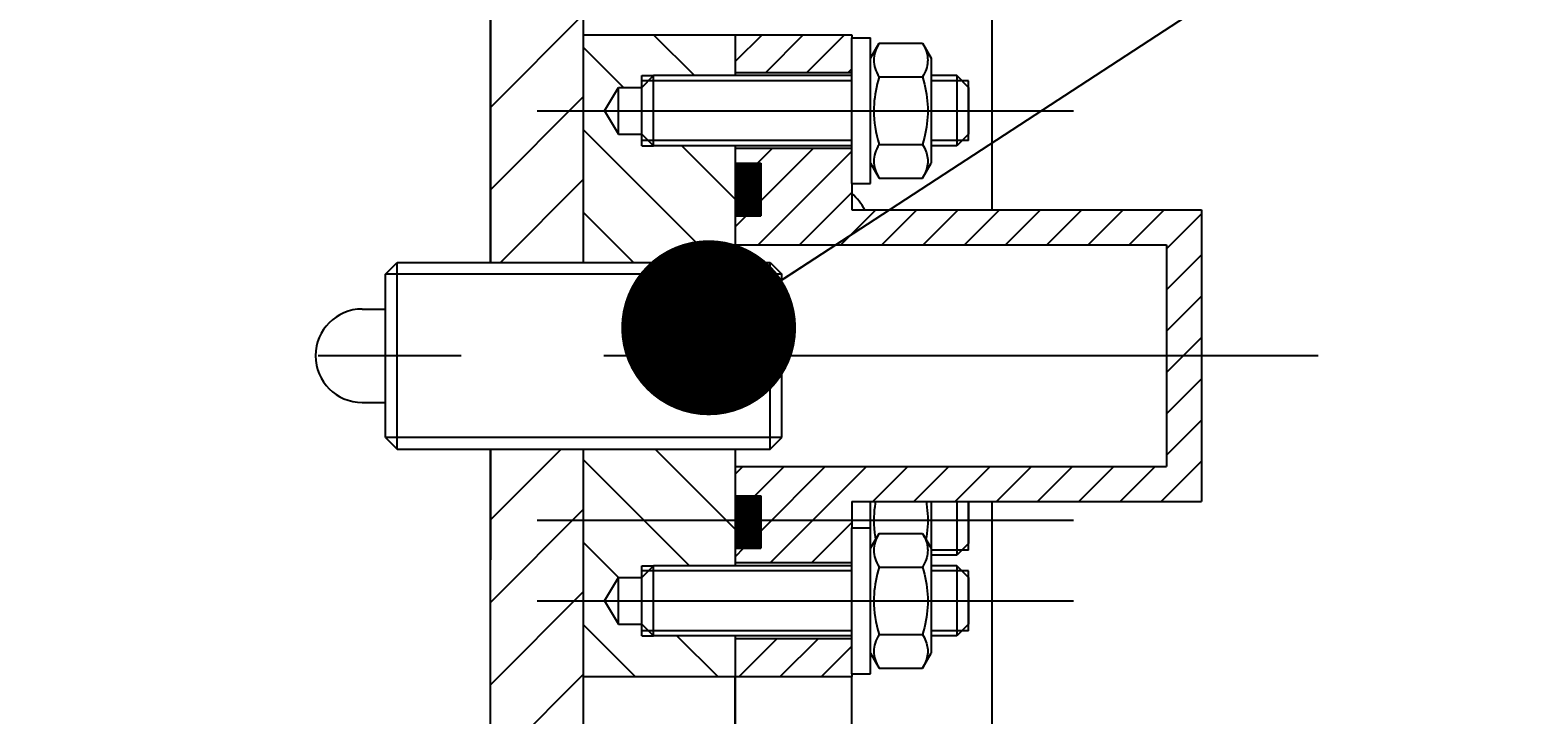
# Model space of a CAD drawing. Header units: millimetres. Extents: x 0 to 594, y 0 to 420.
# Drawn here: x 496.4 to 521.99, y 269.76 to 281.49 of the extents above; entities that cross this region are included whole.
import ezdxf

# ---------------------------------------------------------------- set-up
doc = ezdxf.new("R2010")
doc.units = ezdxf.units.MM
doc.header["$LTSCALE"] = 32.67
doc.linetypes.add('CENTER', pattern=[0.6, 0.375, -0.075, 0.075, -0.075])
doc.layers.get('0').update_dxf_attribs({"linetype": 'CONTINUOUS'})
for name, color, linetype in [('ALL_AXIS', 7, 'CONTINUOUS'), ('ALL_CHAMFER', 7, 'CONTINUOUS'), ('ALL_DIMENSIONS', 7, 'CONTINUOUS'), ('ALL_ROUND', 7, 'CONTINUOUS')]:
    doc.layers.add(name, color=color, linetype=linetype)
doc.styles.get("Standard").update_dxf_attribs({"font": 'txt', "width": 0.7})
doc.dimstyles.new('DIMSTYLE_3', dxfattribs={"dimtxt": 3.5, "dimasz": 3, "dimexe": 0.18, "dimexo": 0.0625, "dimgap": 0.09, "dimtad": 1, "dimdec": 5, "dimlfac": 5, "dimdsep": 46, "dimtxsty": 'STANDARD', "dimblk": '_FILLED', "dimblk1": '_FILLED', "dimblk2": '_FILLED', "dimcen": 0.09, "dimadec": 0, "dimazin": 0, "dimtp": 0.5, "dimtm": 0.5, "dimtfac": 1, "dimtdec": 5, "dimtofl": 0, "dimtmove": 0, "dimatfit": 3, "dimldrblk": '_FILLED', "dimfxl": 1, "dimtolj": 1, "dimarcsym": 0})
doc.dimstyles.get("Standard").update_dxf_attribs({"dimtxt": 3.5, "dimasz": 3, "dimexe": 0.18, "dimexo": 0.0625, "dimgap": 0.09, "dimtad": 1, "dimdec": 5, "dimdsep": 46, "dimtxsty": 'STANDARD', "dimblk": '_FILLED', "dimblk1": '_FILLED', "dimblk2": '_FILLED', "dimcen": 0.09, "dimadec": 0, "dimazin": 0, "dimtol": 1, "dimtp": 1e-05, "dimtm": 1e-05, "dimtfac": 1, "dimtdec": 5, "dimtofl": 0, "dimtmove": 0, "dimatfit": 3, "dimldrblk": '_FILLED', "dimfxl": 1, "dimtolj": 1, "dimarcsym": 0})

# ---------------------------------------------------------------- blocks, each defined once
blk = doc.blocks.new('_FILLED')
at = {"color": 0, "linetype": 'ByBlock'}
blk.add_solid([(0, 0), (-1, 0.1667), (-1, -0.1667)], dxfattribs=at)
blk = doc.blocks.new('*D4')
at = {"layer": 'ALL_DIMENSIONS', "color": 2, "linetype": 'Continuous'}
for p, q in [((512.903, 294.905), (543.503, 294.905)), ((541.503, 294.905), (541.503, 262.105)), ((541.503, 229.305), (541.503, 262.105)), ((496.403, 229.305), (543.503, 229.305))]:
    blk.add_line(p, q, dxfattribs=at)
at = {"layer": 'ALL_DIMENSIONS', "color": 2, "linetype": 'Continuous', "xscale": 3, "yscale": 3, "zscale": 3}
for p, rotation in [((541.503, 294.905), 90), ((541.503, 229.305), 270)]:
    blk.add_blockref('_FILLED', p, dxfattribs=dict(at, rotation=rotation))

msp = doc.modelspace()

# ---------------------------------------------------------------- linework, layer by layer
at = {"color": 7, "linetype": 'Continuous'}
for p, q in [((512.9034536, 294.9052632), (512.9034536, 278.4052632)), ((504.3034536, 277.5052632), (504.3034536, 283.9052632)), ((505.9034536, 277.5052632), (505.9034536, 283.9052632)), ((505.9034536, 281.4052632), (510.5034536, 281.4052632)), ((508.5034536, 281.4052632), (508.5034536, 280.7052632)), ((510.5034536, 281.4052632), (510.5034536, 281.3552613)), ((510.970505, 281.2599637), (511.7164021, 281.2599637)), ((511.7164021, 281.2599637), (511.8634536, 281.0052632)), ((511.8634536, 281.0052562), (511.8634536, 279.2052701)), ((506.9034536, 280.5052632), (507.1034536, 280.7052632)), ((506.9034536, 279.5052632), (506.9034536, 280.7052632)), ((508.5034536, 280.7052632), (507.1034536, 280.7052632)), ((510.5034536, 280.7552632), (508.5034536, 280.7552632)), ((510.9497083, 280.7205251), (510.970505, 280.6826134)), ((510.970505, 280.6826134), (511.7164021, 280.6826134)), ((511.7350262, 280.7163719), (511.7164021, 280.6826134)), ((506.2631093, 280.1052632), (506.5034536, 280.5052632)), ((506.5034536, 279.7052632), (506.5034536, 280.5052632)), ((506.5034536, 280.5052632), (506.9034536, 280.5052632)), ((512.5034536, 279.5918657), (512.5034536, 280.6186606)), ((506.2631093, 280.1052632), (506.5034536, 279.7052632)), ((506.5034536, 279.7052632), (506.9034536, 279.7052632)), ((506.9034536, 279.7052632), (507.1034536, 279.5052632)), ((508.5034536, 279.5052632), (507.1034536, 279.5052632)), ((508.5034536, 279.5052632), (508.5034536, 277.5052632)), ((510.5034536, 279.4552632), (508.5034536, 279.4552632)), ((510.970505, 279.5279129), (511.7164021, 279.5279129)), ((508.5034536, 279.2052632), (508.9434536, 279.2052632)), ((508.9434536, 279.2052632), (508.9434536, 278.3052632)), ((511.7164021, 278.9505626), (511.8634536, 279.2052632)), ((510.5034536, 278.8552651), (510.5034536, 278.4052632)), ((510.970505, 278.9505626), (511.7164021, 278.9505626)), ((510.5034536, 278.4052632), (516.5034536, 278.4052632)), ((516.5034536, 278.4052632), (516.5034536, 273.4052632)), ((508.5034536, 278.3052632), (508.9434536, 278.3052632)), ((508.5034536, 277.8052632), (515.9034536, 277.8052632)), ((515.9034536, 277.8052632), (515.9034536, 274.0052632)), ((504.3034536, 277.5052632), (508.5034536, 277.5052632)), ((502.5034536, 274.5052632), (502.5034536, 277.3052632)), ((509.3034536, 274.5052632), (509.3034536, 277.3052632)), ((504.3034536, 253.5052632), (504.3034536, 274.3052632)), ((504.3034536, 274.3052632), (508.5034536, 274.3052632)), ((505.9034536, 253.5052632), (505.9034536, 274.3052632)), ((508.5034536, 274.3052632), (508.5034536, 272.3052632)), ((508.5034536, 274.0052632), (515.9034536, 274.0052632)), ((508.5034536, 273.5052632), (508.9434536, 273.5052632)), ((508.9434536, 273.5052632), (508.9434536, 272.6052632)), ((510.5034536, 273.4052632), (516.5034536, 273.4052632)), ((510.5034536, 273.4052632), (510.5034536, 272.9552613)), ((511.8634536, 273.4052632), (511.8634536, 270.8052701)), ((512.5034536, 272.571735), (512.5034536, 273.4052858)), ((512.9034536, 273.4052632), (512.9034536, 254.4052632)), ((510.970505, 272.8599637), (511.7164021, 272.8599637)), ((511.7164021, 272.8599637), (511.8634536, 272.6052632)), ((508.5034536, 272.6052632), (508.9434536, 272.6052632)), ((506.9034536, 272.1052632), (507.1034536, 272.3052632)), ((506.9034536, 271.1052632), (506.9034536, 272.3052632)), ((508.5034536, 272.3052632), (507.1034536, 272.3052632)), ((510.5034536, 272.3552632), (508.5034536, 272.3552632)), ((510.9497083, 272.3205251), (510.970505, 272.2826134)), ((510.970505, 272.2826134), (511.7164021, 272.2826134)), ((511.7350262, 272.3163719), (511.7164021, 272.2826134)), ((512.5034536, 271.1918657), (512.5034536, 272.2186606)), ((506.2631093, 271.7052632), (506.5034536, 272.1052632)), ((506.5034536, 272.1052632), (506.9034536, 272.1052632)), ((506.5034536, 271.3052632), (506.5034536, 272.1052632)), ((506.2631093, 271.7052632), (506.5034536, 271.3052632)), ((506.5034536, 271.3052632), (506.9034536, 271.3052632)), ((506.9034536, 271.3052632), (507.1034536, 271.1052632)), ((508.5034536, 271.1052632), (507.1034536, 271.1052632)), ((508.5034536, 271.1052632), (508.5034536, 256.7052632)), ((510.5034536, 271.0552632), (508.5034536, 271.0552632)), ((510.970505, 271.1279129), (511.7164021, 271.1279129)), ((511.7164021, 270.5505626), (511.8634536, 270.8052632)), ((505.9034536, 270.4052632), (510.5034536, 270.4052632)), ((510.5034536, 270.4552651), (510.5034536, 270.4052632)), ((510.970505, 270.5505626), (511.7164021, 270.5505626))]:
    msp.add_line(p, q, dxfattribs=at)
at = {"color": 2, "linetype": 'Continuous'}
for p, q in [((505.9034536, 281.7614842), (504.3034536, 280.1614842)), ((507.10284, 281.4052632), (507.80284, 280.7052632)), ((508.9631044, 281.4052632), (508.5034536, 280.9456123)), ((509.6702112, 281.4052632), (509.0202112, 280.7552632)), ((510.3773179, 281.4052632), (509.7273179, 280.7552632)), ((505.9034536, 281.190436), (506.5886264, 280.5052632)), ((506.9034536, 280.7052632), (507.1034536, 280.7052632)), ((510.5034536, 280.824292), (510.4344247, 280.7552632)), ((510.5034536, 280.6186606), (506.9034536, 280.6186606)), ((512.5034536, 280.6186606), (511.8634536, 280.6186606)), ((505.9034536, 280.3472706), (504.3034536, 278.7472706)), ((505.9034536, 279.7762225), (508.1744129, 277.5052632)), ((510.5034536, 279.5918657), (506.9034536, 279.5918657)), ((506.9034536, 279.5052632), (507.1034536, 279.5052632)), ((507.5886264, 279.5052632), (508.5034536, 278.590436)), ((509.1344247, 279.4552632), (508.8844247, 279.2052632)), ((510.5034536, 279.4100784), (508.8986383, 277.8052632)), ((509.8415315, 279.4552632), (508.9434536, 278.5571852)), ((512.5034536, 279.5918657), (511.8634536, 279.5918657)), ((508.50771, 279.2052632), (508.5034536, 279.2010067)), ((508.5218522, 279.2052632), (508.5034536, 279.1868646)), ((508.5359943, 279.2052632), (508.5034536, 279.1727224)), ((508.5501364, 279.2052632), (508.5034536, 279.1585803)), ((508.5642786, 279.2052632), (508.5034536, 279.1444382)), ((508.5784207, 279.2052632), (508.5034536, 279.130296)), ((508.5925628, 279.2052632), (508.5034536, 279.1161539)), ((508.606705, 279.2052632), (508.5034536, 279.1020117)), ((508.6208471, 279.2052632), (508.5034536, 279.0878696)), ((508.6349892, 279.2052632), (508.5034536, 279.0737275)), ((508.6491314, 279.2052632), (508.5034536, 279.0595853)), ((508.6632735, 279.2052632), (508.5034536, 279.0454432)), ((508.6774156, 279.2052632), (508.5034536, 279.0313011)), ((508.6915578, 279.2052632), (508.5034536, 279.0171589)), ((508.7056999, 279.2052632), (508.5034536, 279.0030168)), ((508.7198421, 279.2052632), (508.5034536, 278.9888747)), ((508.7339842, 279.2052632), (508.5034536, 278.9747325)), ((508.7481263, 279.2052632), (508.5034536, 278.9605904)), ((508.7622685, 279.2052632), (508.5034536, 278.9464483)), ((508.7764106, 279.2052632), (508.5034536, 278.9323061)), ((508.7905527, 279.2052632), (508.5034536, 278.918164)), ((508.8046949, 279.2052632), (508.5034536, 278.9040219)), ((508.818837, 279.2052632), (508.5034536, 278.8898797)), ((508.8329791, 279.2052632), (508.5034536, 278.8757376)), ((508.8471213, 279.2052632), (508.5034536, 278.8615954)), ((508.8612634, 279.2052632), (508.5034536, 278.8474533)), ((508.8754055, 279.2052632), (508.5034536, 278.8333112)), ((508.8895477, 279.2052632), (508.5034536, 278.819169)), ((508.9036898, 279.2052632), (508.5034536, 278.8050269)), ((508.917832, 279.2052632), (508.5034536, 278.7908848)), ((508.9319741, 279.2052632), (508.5034536, 278.7767426)), ((508.9434536, 279.2026005), (508.5034536, 278.7626005)), ((508.5034536, 279.1997548), (508.9434536, 278.7597548)), ((508.9434536, 279.1884584), (508.5034536, 278.7484584)), ((508.5034536, 279.1856127), (508.9434536, 278.7456127)), ((508.9434536, 279.1743162), (508.5034536, 278.7343162)), ((508.5034536, 279.1714705), (508.9434536, 278.7314705)), ((508.9434536, 279.1601741), (508.5034536, 278.7201741)), ((508.5034536, 279.1573284), (508.9434536, 278.7173284)), ((508.9434536, 279.146032), (508.5034536, 278.706032)), ((508.5034536, 279.1431863), (508.9434536, 278.7031863)), ((508.9434536, 279.1318898), (508.5034536, 278.6918898)), ((508.5034536, 279.1290441), (508.9434536, 278.6890441)), ((508.9434536, 279.1177477), (508.5034536, 278.6777477)), ((508.5034536, 279.114902), (508.9434536, 278.674902)), ((508.9434536, 279.1036055), (508.5034536, 278.6636055)), ((508.5034536, 279.1007599), (508.9434536, 278.6607599)), ((508.5120874, 279.2052632), (508.9434536, 278.773897)), ((508.5262295, 279.2052632), (508.9434536, 278.7880391)), ((508.5403716, 279.2052632), (508.9434536, 278.8021812)), ((508.5545138, 279.2052632), (508.9434536, 278.8163234)), ((508.5686559, 279.2052632), (508.9434536, 278.8304655)), ((508.582798, 279.2052632), (508.9434536, 278.8446076)), ((508.5969402, 279.2052632), (508.9434536, 278.8587498)), ((508.6110823, 279.2052632), (508.9434536, 278.8728919)), ((508.6252244, 279.2052632), (508.9434536, 278.887034)), ((508.6393666, 279.2052632), (508.9434536, 278.9011762)), ((508.6535087, 279.2052632), (508.9434536, 278.9153183)), ((508.6676509, 279.2052632), (508.9434536, 278.9294604)), ((508.681793, 279.2052632), (508.9434536, 278.9436026)), ((508.6959351, 279.2052632), (508.9434536, 278.9577447)), ((508.7100773, 279.2052632), (508.9434536, 278.9718869)), ((508.7242194, 279.2052632), (508.9434536, 278.986029)), ((508.7383615, 279.2052632), (508.9434536, 279.0001711)), ((508.7525037, 279.2052632), (508.9434536, 279.0143133)), ((508.7666458, 279.2052632), (508.9434536, 279.0284554)), ((508.7807879, 279.2052632), (508.9434536, 279.0425975)), ((508.7949301, 279.2052632), (508.9434536, 279.0567397)), ((508.8090722, 279.2052632), (508.9434536, 279.0708818)), ((508.8232143, 279.2052632), (508.9434536, 279.0850239)), ((508.8373565, 279.2052632), (508.9434536, 279.0991661)), ((508.8514986, 279.2052632), (508.9434536, 279.1133082)), ((508.8656407, 279.2052632), (508.9434536, 279.1274503)), ((508.8797829, 279.2052632), (508.9434536, 279.1415925)), ((508.893925, 279.2052632), (508.9434536, 279.1557346)), ((508.9080672, 279.2052632), (508.9434536, 279.1698768)), ((508.9222093, 279.2052632), (508.9434536, 279.1840189)), ((508.9363514, 279.2052632), (508.9434536, 279.198161)), ((505.9034536, 278.933057), (504.4756597, 277.5052632)), ((508.9434536, 279.0894634), (508.5034536, 278.6494634)), ((508.5034536, 279.0866177), (508.9434536, 278.6466177)), ((508.9434536, 279.0753213), (508.5034536, 278.6353213)), ((508.5034536, 279.0724756), (508.9434536, 278.6324756)), ((508.9434536, 279.0611791), (508.5034536, 278.6211791)), ((508.5034536, 279.0583335), (508.9434536, 278.6183335)), ((508.9434536, 279.047037), (508.5034536, 278.607037)), ((508.5034536, 279.0441913), (508.9434536, 278.6041913)), ((508.9434536, 279.0328949), (508.5034536, 278.5928949)), ((508.5034536, 279.0300492), (508.9434536, 278.5900492)), ((508.9434536, 279.0187527), (508.5034536, 278.5787527)), ((508.5034536, 279.0159071), (508.9434536, 278.5759071)), ((508.9434536, 279.0046106), (508.5034536, 278.5646106)), ((508.5034536, 279.0017649), (508.9434536, 278.5617649)), ((508.9434536, 278.9904685), (508.5034536, 278.5504685)), ((508.5034536, 278.9876228), (508.9434536, 278.5476228)), ((508.9434536, 278.9763263), (508.5034536, 278.5363263)), ((508.5034536, 278.9734806), (508.9434536, 278.5334806)), ((508.9434536, 278.9621842), (508.5034536, 278.5221842)), ((508.5034536, 278.9593385), (508.9434536, 278.5193385)), ((508.9434536, 278.9480421), (508.5034536, 278.5080421)), ((508.5034536, 278.9451964), (508.9434536, 278.5051964)), ((508.9434536, 278.9338999), (508.5034536, 278.4938999)), ((508.5034536, 278.9310542), (508.9434536, 278.4910542)), ((508.9434536, 278.9197578), (508.5034536, 278.4797578)), ((508.5034536, 278.9169121), (508.9434536, 278.4769121)), ((508.9434536, 278.9056156), (508.5034536, 278.4656156)), ((508.5034536, 278.90277), (508.9434536, 278.46277)), ((508.9434536, 278.8914735), (508.5034536, 278.4514735)), ((508.5034536, 278.8886278), (508.9434536, 278.4486278)), ((508.9434536, 278.8773314), (508.5034536, 278.4373314)), ((508.5034536, 278.8744857), (508.9434536, 278.4344857)), ((508.9434536, 278.8631892), (508.5034536, 278.4231892)), ((508.5034536, 278.8603436), (508.9434536, 278.4203436)), ((508.9434536, 278.8490471), (508.5034536, 278.4090471)), ((508.5034536, 278.8462014), (508.9434536, 278.4062014)), ((508.9434536, 278.834905), (508.5034536, 278.394905)), ((508.5034536, 278.8320593), (508.9434536, 278.3920593)), ((508.9434536, 278.8207628), (508.5034536, 278.3807628)), ((508.5034536, 278.8179172), (508.9434536, 278.3779172)), ((508.9434536, 278.8066207), (508.5034536, 278.3666207)), ((508.5034536, 278.803775), (508.9434536, 278.363775)), ((508.9434536, 278.7924786), (508.5034536, 278.3524786)), ((508.5034536, 278.7896329), (508.9434536, 278.3496329)), ((508.9434536, 278.7783364), (508.5034536, 278.3383364)), ((508.5034536, 278.7754907), (508.9434536, 278.3354907)), ((508.9434536, 278.7641943), (508.5034536, 278.3241943)), ((508.5034536, 278.7613486), (508.9434536, 278.3213486)), ((508.9434536, 278.7500522), (508.5034536, 278.3100522)), ((508.5034536, 278.7472065), (508.9434536, 278.3072065)), ((508.5034536, 278.7330643), (508.9312547, 278.3052632)), ((508.5034536, 278.7189222), (508.9171126, 278.3052632)), ((508.5034536, 278.7047801), (508.9029705, 278.3052632)), ((508.5034536, 278.6906379), (508.8888283, 278.3052632)), ((508.5034536, 278.6764958), (508.8746862, 278.3052632)), ((508.5034536, 278.6623537), (508.8605441, 278.3052632)), ((508.5034536, 278.6482115), (508.8464019, 278.3052632)), ((508.5034536, 278.6340694), (508.8322598, 278.3052632)), ((508.5034536, 278.6199273), (508.8181177, 278.3052632)), ((508.5034536, 278.6057851), (508.8039755, 278.3052632)), ((508.5034536, 278.591643), (508.7898334, 278.3052632)), ((508.9434536, 278.73591), (508.5128067, 278.3052632)), ((508.9434536, 278.7217679), (508.5269488, 278.3052632)), ((508.9434536, 278.7076257), (508.541091, 278.3052632)), ((508.9434536, 278.6934836), (508.5552331, 278.3052632)), ((508.9434536, 278.6793415), (508.5693752, 278.3052632)), ((508.9434536, 278.6651993), (508.5835174, 278.3052632)), ((508.9434536, 278.6510572), (508.5976595, 278.3052632)), ((508.9434536, 278.6369151), (508.6118017, 278.3052632)), ((508.9434536, 278.6227729), (508.6259438, 278.3052632)), ((508.9434536, 278.6086308), (508.6400859, 278.3052632)), ((508.9434536, 278.5944887), (508.6542281, 278.3052632)), ((510.5034536, 278.7029717), (509.6057451, 277.8052632)), ((505.9034536, 278.3620089), (506.7601993, 277.5052632)), ((508.5034536, 278.5775009), (508.7756913, 278.3052632)), ((508.5034536, 278.5633587), (508.7615491, 278.3052632)), ((508.5034536, 278.5492166), (508.747407, 278.3052632)), ((508.5034536, 278.5350744), (508.7332648, 278.3052632)), ((508.5034536, 278.5209323), (508.7191227, 278.3052632)), ((508.5034536, 278.5067902), (508.7049806, 278.3052632)), ((508.5034536, 278.492648), (508.6908384, 278.3052632)), ((508.5034536, 278.4785059), (508.6766963, 278.3052632)), ((508.5034536, 278.4643638), (508.6625542, 278.3052632)), ((508.5034536, 278.4502216), (508.648412, 278.3052632)), ((508.5034536, 278.4360795), (508.6342699, 278.3052632)), ((508.5034536, 278.4219374), (508.6201278, 278.3052632)), ((508.5034536, 278.4077952), (508.6059856, 278.3052632)), ((508.5034536, 278.3936531), (508.5918435, 278.3052632)), ((508.5034536, 278.379511), (508.5777014, 278.3052632)), ((508.5034536, 278.3653688), (508.5635592, 278.3052632)), ((508.5034536, 278.3512267), (508.5494171, 278.3052632)), ((508.5034536, 278.3370845), (508.535275, 278.3052632)), ((508.9434536, 278.5803465), (508.6683702, 278.3052632)), ((508.9434536, 278.5662044), (508.6825123, 278.3052632)), ((508.9434536, 278.5520623), (508.6966545, 278.3052632)), ((508.9434536, 278.5379201), (508.7107966, 278.3052632)), ((508.9434536, 278.523778), (508.7249387, 278.3052632)), ((508.9434536, 278.5096358), (508.7390809, 278.3052632)), ((508.9434536, 278.4954937), (508.753223, 278.3052632)), ((508.9434536, 278.4813516), (508.7673651, 278.3052632)), ((508.9434536, 278.4672094), (508.7815073, 278.3052632)), ((508.9434536, 278.4530673), (508.7956494, 278.3052632)), ((508.9434536, 278.4389252), (508.8097916, 278.3052632)), ((508.9434536, 278.424783), (508.8239337, 278.3052632)), ((508.9434536, 278.4106409), (508.8380758, 278.3052632)), ((508.9434536, 278.3964988), (508.852218, 278.3052632)), ((508.9434536, 278.3823566), (508.8663601, 278.3052632)), ((508.9434536, 278.3682145), (508.8805022, 278.3052632)), ((508.9434536, 278.3540724), (508.8946444, 278.3052632)), ((508.9434536, 278.3399302), (508.9087865, 278.3052632)), ((510.9128518, 278.4052632), (510.3128518, 277.8052632)), ((511.6199586, 278.4052632), (511.0199586, 277.8052632)), ((512.3270654, 278.4052632), (511.7270654, 277.8052632)), ((513.0341722, 278.4052632), (512.4341722, 277.8052632)), ((513.741279, 278.4052632), (513.141279, 277.8052632)), ((514.4483858, 278.4052632), (513.8483858, 277.8052632)), ((515.1554925, 278.4052632), (514.5554925, 277.8052632)), ((515.8625993, 278.4052632), (515.2625993, 277.8052632)), ((516.5034536, 278.3390106), (515.9034536, 277.7390106)), ((508.5034536, 278.3229424), (508.5211328, 278.3052632)), ((508.5034536, 278.3088003), (508.5069907, 278.3052632)), ((508.6915315, 278.3052632), (508.5034536, 278.1171852)), ((508.9434536, 278.3257881), (508.9229286, 278.3052632)), ((508.9434536, 278.3116459), (508.9370708, 278.3052632)), ((516.5034536, 277.6319038), (515.9034536, 277.0319038)), ((505.9034536, 277.5188435), (505.8898733, 277.5052632)), ((509.3034536, 277.3052632), (502.5034536, 277.3052632)), ((516.5034536, 276.9247971), (515.9034536, 276.3247971)), ((516.5034536, 276.2176903), (515.9034536, 275.6176903)), ((516.5034536, 275.5105835), (515.9034536, 274.9105835)), ((516.5034536, 274.8034767), (515.9034536, 274.2034767)), ((509.3034536, 274.5052632), (502.5034536, 274.5052632)), ((505.5183004, 274.3052632), (504.3034536, 273.0904163)), ((507.1317722, 274.3052632), (508.5034536, 272.9335818)), ((505.9034536, 274.1193682), (507.7175586, 272.3052632)), ((508.6341722, 274.0052632), (508.5034536, 273.8745445)), ((509.341279, 274.0052632), (508.841279, 273.5052632)), ((510.0483858, 274.0052632), (508.9434536, 272.900331)), ((510.7554925, 274.0052632), (509.1054925, 272.3552632)), ((511.4625993, 274.0052632), (510.8625993, 273.4052632)), ((512.1697061, 274.0052632), (511.5697061, 273.4052632)), ((512.8768129, 274.0052632), (512.2768129, 273.4052632)), ((513.5839197, 274.0052632), (512.9839197, 273.4052632)), ((514.2910264, 274.0052632), (513.6910264, 273.4052632)), ((514.9981332, 274.0052632), (514.3981332, 273.4052632)), ((515.70524, 274.0052632), (515.10524, 273.4052632)), ((516.5034536, 274.0963699), (515.8123468, 273.4052632)), ((508.5069907, 273.5052632), (508.5034536, 273.501726)), ((508.5211328, 273.5052632), (508.5034536, 273.4875839)), ((508.535275, 273.5052632), (508.5034536, 273.4734418)), ((508.5494171, 273.5052632), (508.5034536, 273.4592996)), ((508.5635592, 273.5052632), (508.5034536, 273.4451575)), ((508.5777014, 273.5052632), (508.5034536, 273.4310154)), ((508.5918435, 273.5052632), (508.5034536, 273.4168732)), ((508.6059856, 273.5052632), (508.5034536, 273.4027311)), ((508.6201278, 273.5052632), (508.5034536, 273.388589)), ((508.6342699, 273.5052632), (508.5034536, 273.3744468)), ((508.648412, 273.5052632), (508.5034536, 273.3603047)), ((508.6625542, 273.5052632), (508.5034536, 273.3461626)), ((508.6766963, 273.5052632), (508.5034536, 273.3320204)), ((508.6908384, 273.5052632), (508.5034536, 273.3178783)), ((508.7049806, 273.5052632), (508.5034536, 273.3037361)), ((508.7191227, 273.5052632), (508.5034536, 273.289594)), ((508.7332648, 273.5052632), (508.5034536, 273.2754519)), ((508.747407, 273.5052632), (508.5034536, 273.2613097)), ((508.7615491, 273.5052632), (508.5034536, 273.2471676)), ((508.7756913, 273.5052632), (508.5034536, 273.2330255)), ((508.7898334, 273.5052632), (508.5034536, 273.2188833)), ((508.8039755, 273.5052632), (508.5034536, 273.2047412)), ((508.8181177, 273.5052632), (508.5034536, 273.1905991)), ((508.8322598, 273.5052632), (508.5034536, 273.1764569)), ((508.8464019, 273.5052632), (508.5034536, 273.1623148)), ((508.8605441, 273.5052632), (508.5034536, 273.1481727)), ((508.8746862, 273.5052632), (508.5034536, 273.1340305)), ((508.8888283, 273.5052632), (508.5034536, 273.1198884)), ((508.9029705, 273.5052632), (508.5034536, 273.1057462)), ((508.9171126, 273.5052632), (508.5034536, 273.0916041)), ((508.9312547, 273.5052632), (508.5034536, 273.077462)), ((508.9434536, 273.5033198), (508.5034536, 273.0633198)), ((508.5034536, 273.5004742), (508.9434536, 273.0604742)), ((508.9434536, 273.4891777), (508.5034536, 273.0491777)), ((508.5034536, 273.486332), (508.9434536, 273.046332)), ((508.9434536, 273.4750356), (508.5034536, 273.0350356)), ((508.5034536, 273.4721899), (508.9434536, 273.0321899)), ((508.5128067, 273.5052632), (508.9434536, 273.0746163)), ((508.5269488, 273.5052632), (508.9434536, 273.0887584)), ((508.541091, 273.5052632), (508.9434536, 273.1029006)), ((508.5552331, 273.5052632), (508.9434536, 273.1170427)), ((508.5693752, 273.5052632), (508.9434536, 273.1311848)), ((508.5835174, 273.5052632), (508.9434536, 273.145327)), ((508.5976595, 273.5052632), (508.9434536, 273.1594691)), ((508.6118017, 273.5052632), (508.9434536, 273.1736112)), ((508.6259438, 273.5052632), (508.9434536, 273.1877534)), ((508.6400859, 273.5052632), (508.9434536, 273.2018955)), ((508.6542281, 273.5052632), (508.9434536, 273.2160377)), ((508.6683702, 273.5052632), (508.9434536, 273.2301798)), ((508.6825123, 273.5052632), (508.9434536, 273.2443219)), ((508.6966545, 273.5052632), (508.9434536, 273.2584641)), ((508.7107966, 273.5052632), (508.9434536, 273.2726062)), ((508.7249387, 273.5052632), (508.9434536, 273.2867483)), ((508.7390809, 273.5052632), (508.9434536, 273.3008905)), ((508.753223, 273.5052632), (508.9434536, 273.3150326)), ((508.7673651, 273.5052632), (508.9434536, 273.3291747)), ((508.7815073, 273.5052632), (508.9434536, 273.3433169)), ((508.7956494, 273.5052632), (508.9434536, 273.357459)), ((508.8097916, 273.5052632), (508.9434536, 273.3716011)), ((508.8239337, 273.5052632), (508.9434536, 273.3857433)), ((508.8380758, 273.5052632), (508.9434536, 273.3998854)), ((508.852218, 273.5052632), (508.9434536, 273.4140276)), ((508.8663601, 273.5052632), (508.9434536, 273.4281697)), ((508.8805022, 273.5052632), (508.9434536, 273.4423118)), ((508.8946444, 273.5052632), (508.9434536, 273.456454)), ((508.9087865, 273.5052632), (508.9434536, 273.4705961)), ((508.9229286, 273.5052632), (508.9434536, 273.4847382)), ((508.9370708, 273.5052632), (508.9434536, 273.4988804)), ((505.9034536, 273.2762028), (504.3034536, 271.6762028)), ((508.9434536, 273.4608934), (508.5034536, 273.0208934)), ((508.5034536, 273.4580478), (508.9434536, 273.0180478)), ((508.9434536, 273.4467513), (508.5034536, 273.0067513)), ((508.5034536, 273.4439056), (508.9434536, 273.0039056)), ((508.9434536, 273.4326092), (508.5034536, 272.9926092)), ((508.5034536, 273.4297635), (508.9434536, 272.9897635)), ((508.9434536, 273.418467), (508.5034536, 272.978467)), ((508.5034536, 273.4156213), (508.9434536, 272.9756213)), ((508.9434536, 273.4043249), (508.5034536, 272.9643249)), ((508.5034536, 273.4014792), (508.9434536, 272.9614792)), ((508.9434536, 273.3901828), (508.5034536, 272.9501828)), ((508.5034536, 273.3873371), (508.9434536, 272.9473371)), ((508.9434536, 273.3760406), (508.5034536, 272.9360406)), ((508.5034536, 273.3731949), (508.9434536, 272.9331949)), ((508.9434536, 273.3618985), (508.5034536, 272.9218985)), ((508.5034536, 273.3590528), (508.9434536, 272.9190528)), ((508.9434536, 273.3477563), (508.5034536, 272.9077563)), ((508.5034536, 273.3449107), (508.9434536, 272.9049107)), ((508.9434536, 273.3336142), (508.5034536, 272.8936142)), ((508.5034536, 273.3307685), (508.9434536, 272.8907685)), ((508.9434536, 273.3194721), (508.5034536, 272.8794721)), ((508.5034536, 273.3166264), (508.9434536, 272.8766264)), ((508.9434536, 273.3053299), (508.5034536, 272.8653299)), ((508.5034536, 273.3024843), (508.9434536, 272.8624843)), ((508.9434536, 273.2911878), (508.5034536, 272.8511878)), ((508.5034536, 273.2883421), (508.9434536, 272.8483421)), ((508.9434536, 273.2770457), (508.5034536, 272.8370457)), ((508.5034536, 273.2742), (508.9434536, 272.8342)), ((508.9434536, 273.2629035), (508.5034536, 272.8229035)), ((508.5034536, 273.2600579), (508.9434536, 272.8200579)), ((508.9434536, 273.2487614), (508.5034536, 272.8087614)), ((508.5034536, 273.2459157), (508.9434536, 272.8059157)), ((508.9434536, 273.2346193), (508.5034536, 272.7946193)), ((508.5034536, 273.2317736), (508.9434536, 272.7917736)), ((508.9434536, 273.2204771), (508.5034536, 272.7804771)), ((508.5034536, 273.2176314), (508.9434536, 272.7776314)), ((508.9434536, 273.206335), (508.5034536, 272.766335)), ((508.5034536, 273.2034893), (508.9434536, 272.7634893)), ((508.9434536, 273.1921929), (508.5034536, 272.7521929)), ((508.5034536, 273.1893472), (508.9434536, 272.7493472)), ((508.9434536, 273.1780507), (508.5034536, 272.7380507)), ((508.5034536, 273.175205), (508.9434536, 272.735205)), ((508.9434536, 273.1639086), (508.5034536, 272.7239086)), ((508.5034536, 273.1610629), (508.9434536, 272.7210629)), ((508.9434536, 273.1497664), (508.5034536, 272.7097664)), ((508.5034536, 273.1469208), (508.9434536, 272.7069208)), ((508.9434536, 273.1356243), (508.5034536, 272.6956243)), ((508.5034536, 273.1327786), (508.9434536, 272.6927786)), ((508.9434536, 273.1214822), (508.5034536, 272.6814822)), ((508.5034536, 273.1186365), (508.9434536, 272.6786365)), ((508.9434536, 273.10734), (508.5034536, 272.66734)), ((508.5034536, 273.1044944), (508.9434536, 272.6644944)), ((508.9434536, 273.0931979), (508.5034536, 272.6531979)), ((508.5034536, 273.0903522), (508.9434536, 272.6503522)), ((508.9434536, 273.0790558), (508.5034536, 272.6390558)), ((508.5034536, 273.0762101), (508.9434536, 272.6362101)), ((508.9434536, 273.0649136), (508.5034536, 272.6249136)), ((508.5034536, 273.062068), (508.9434536, 272.622068)), ((508.9434536, 273.0507715), (508.5034536, 272.6107715)), ((508.5034536, 273.0479258), (508.9434536, 272.6079258)), ((508.5034536, 273.0337837), (508.9319741, 272.6052632)), ((508.5034536, 273.0196416), (508.917832, 272.6052632)), ((508.5034536, 273.0054994), (508.9036898, 272.6052632)), ((508.5034536, 272.9913573), (508.8895477, 272.6052632)), ((508.5034536, 272.9772151), (508.8754055, 272.6052632)), ((508.5034536, 272.963073), (508.8612634, 272.6052632)), ((508.9434536, 273.0366294), (508.5120874, 272.6052632)), ((508.9434536, 273.0224872), (508.5262295, 272.6052632)), ((508.9434536, 273.0083451), (508.5403716, 272.6052632)), ((508.9434536, 272.994203), (508.5545138, 272.6052632)), ((508.9434536, 272.9800608), (508.5686559, 272.6052632)), ((508.9434536, 272.9659187), (508.582798, 272.6052632)), ((510.5034536, 273.0461174), (509.8125993, 272.3552632)), ((505.9034536, 272.7051547), (506.5034128, 272.1051954)), ((508.5034536, 272.9489309), (508.8471213, 272.6052632)), ((508.5034536, 272.9347887), (508.8329791, 272.6052632)), ((508.5034536, 272.9206466), (508.818837, 272.6052632)), ((508.5034536, 272.9065045), (508.8046949, 272.6052632)), ((508.5034536, 272.8923623), (508.7905527, 272.6052632)), ((508.5034536, 272.8782202), (508.7764106, 272.6052632)), ((508.5034536, 272.8640781), (508.7622685, 272.6052632)), ((508.5034536, 272.8499359), (508.7481263, 272.6052632)), ((508.5034536, 272.8357938), (508.7339842, 272.6052632)), ((508.5034536, 272.8216517), (508.7198421, 272.6052632)), ((508.5034536, 272.8075095), (508.7056999, 272.6052632)), ((508.5034536, 272.7933674), (508.6915578, 272.6052632)), ((508.5034536, 272.7792252), (508.6774156, 272.6052632)), ((508.5034536, 272.7650831), (508.6632735, 272.6052632)), ((508.5034536, 272.750941), (508.6491314, 272.6052632)), ((508.5034536, 272.7367988), (508.6349892, 272.6052632)), ((508.5034536, 272.7226567), (508.6208471, 272.6052632)), ((508.5034536, 272.7085146), (508.606705, 272.6052632)), ((508.9434536, 272.9517765), (508.5969402, 272.6052632)), ((508.9434536, 272.9376344), (508.6110823, 272.6052632)), ((508.9434536, 272.9234923), (508.6252244, 272.6052632)), ((508.9434536, 272.9093501), (508.6393666, 272.6052632)), ((508.9434536, 272.895208), (508.6535087, 272.6052632)), ((508.9434536, 272.8810659), (508.6676509, 272.6052632)), ((508.9434536, 272.8669237), (508.681793, 272.6052632)), ((508.9434536, 272.8527816), (508.6959351, 272.6052632)), ((508.9434536, 272.8386395), (508.7100773, 272.6052632)), ((508.9434536, 272.8244973), (508.7242194, 272.6052632)), ((508.9434536, 272.8103552), (508.7383615, 272.6052632)), ((508.9434536, 272.7962131), (508.7525037, 272.6052632)), ((508.9434536, 272.7820709), (508.7666458, 272.6052632)), ((508.9434536, 272.7679288), (508.7807879, 272.6052632)), ((508.9434536, 272.7537866), (508.7949301, 272.6052632)), ((508.9434536, 272.7396445), (508.8090722, 272.6052632)), ((508.9434536, 272.7255024), (508.8232143, 272.6052632)), ((508.9434536, 272.7113602), (508.8373565, 272.6052632)), ((508.5034536, 272.6943724), (508.5925628, 272.6052632)), ((508.5034536, 272.6802303), (508.5784207, 272.6052632)), ((508.5034536, 272.6660882), (508.5642786, 272.6052632)), ((508.5034536, 272.651946), (508.5501364, 272.6052632)), ((508.5034536, 272.6378039), (508.5359943, 272.6052632)), ((508.5034536, 272.6236618), (508.5218522, 272.6052632)), ((508.5034536, 272.6095196), (508.50771, 272.6052632)), ((508.6483858, 272.6052632), (508.5034536, 272.460331)), ((508.9434536, 272.6972181), (508.8514986, 272.6052632)), ((508.9434536, 272.683076), (508.8656407, 272.6052632)), ((508.9434536, 272.6689338), (508.8797829, 272.6052632)), ((508.9434536, 272.6547917), (508.893925, 272.6052632)), ((508.9434536, 272.6406496), (508.9080672, 272.6052632)), ((508.9434536, 272.6265074), (508.9222093, 272.6052632)), ((508.9434536, 272.6123653), (508.9363514, 272.6052632)), ((512.5034536, 272.571735), (511.8634536, 272.571735)), ((506.9034536, 272.3052632), (507.1034536, 272.3052632)), ((510.5034536, 272.2186606), (506.9034536, 272.2186606)), ((512.5034536, 272.2186606), (511.8634536, 272.2186606)), ((505.9034536, 271.8619892), (504.3034536, 270.2619892)), ((505.9034536, 271.2909411), (506.7891315, 270.4052632)), ((510.5034536, 271.1918657), (506.9034536, 271.1918657)), ((512.5034536, 271.1918657), (511.8634536, 271.1918657)), ((506.9034536, 271.1052632), (507.1034536, 271.1052632)), ((507.5033451, 271.1052632), (508.2033451, 270.4052632)), ((508.5125993, 271.0552632), (508.5034536, 271.0461174)), ((509.2197061, 271.0552632), (508.5697061, 270.4052632)), ((509.9268129, 271.0552632), (509.2768129, 270.4052632)), ((510.5034536, 270.9247971), (509.9839197, 270.4052632)), ((505.9034536, 270.4477757), (504.3034536, 268.8477757))]:
    msp.add_line(p, q, dxfattribs=at)
at = {"color": 7, "linetype": 'Continuous'}
for points in [[(510.970505, 281.2599637), (510.9496958, 281.2220279), (510.9316595, 281.1848759), (510.9164154, 281.1486397), (510.9039055, 281.1129235), (510.8940436, 281.0773852), (510.8869329, 281.0419956), (510.8826399, 281.0066038), (510.8811886, 280.9712333), (510.8826488, 280.9358641), (510.88695, 280.9004762), (510.8940677, 280.8650922), (510.9039337, 280.829564), (510.9164422, 280.7938671), (510.9316808, 280.7576541), (510.9497083, 280.7205251)], [(511.7164021, 281.2599637), (511.7350321, 281.2261941), (511.7514632, 281.1930862), (511.7656751, 281.1607406), (511.7777288, 281.1288557), (511.7877021, 281.097179), (511.795524, 281.0656635), (511.8011639, 281.0341769), (511.8045787, 281.0027228), (511.8057087, 280.9712566), (511.8045741, 280.9397908), (511.8011547, 280.9083374), (511.7955111, 280.876853), (511.7876864, 280.8453424), (511.7777121, 280.8136734), (511.7656605, 280.7818004), (511.7514526, 280.7494681), (511.7350262, 280.7163719)], [(510.970505, 280.6826134), (510.9537796, 280.6222984), (510.9387882, 280.5629573), (510.9255421, 280.5047309), (510.9140073, 280.4471966), (510.9041361, 280.3900145), (510.895981, 280.3330762), (510.8895617, 280.2761633), (510.8849282, 280.2192652), (510.8821443, 280.162288), (510.8811886, 280.1052632)], [(511.7164021, 280.6826134), (511.7332891, 280.6216664), (511.7483798, 280.5618708), (511.7616542, 280.5033832), (511.7731726, 280.4457336), (511.7830038, 280.3885395), (511.7911028, 280.331695), (511.7974611, 280.2749757), (511.8020382, 280.2183549), (511.8047932, 280.1617244), (511.8057185, 280.1051038), (511.8047825, 280.0484794), (511.8020168, 279.9918421), (511.7974283, 279.9352129), (511.7910591, 279.8784887), (511.7829505, 279.8216487), (511.773112, 279.764467), (511.7615856, 279.7068265), (511.7483138, 279.6483803), (511.7332471, 279.5886942), (511.7164021, 279.5279129)], [(510.8811886, 280.1052632), (510.8827055, 280.0337564), (510.8870555, 279.9623405), (510.8942838, 279.8910949), (510.9042549, 279.8197809), (510.9168316, 279.7484103), (510.9320635, 279.67631), (510.9499552, 279.6027272), (510.970505, 279.5279129)], [(510.970505, 279.5279129), (510.9496958, 279.4899771), (510.9316595, 279.4528251), (510.9164154, 279.4165889), (510.9039055, 279.3808727), (510.8940436, 279.3453344), (510.8869329, 279.3099448), (510.8826399, 279.274553), (510.8811886, 279.2391825), (510.8826488, 279.2038133), (510.88695, 279.1684254), (510.8940677, 279.1330414), (510.9039337, 279.0975132), (510.9164422, 279.0618163), (510.9316808, 279.0256033), (510.9497083, 278.9884743), (510.970505, 278.9505626)], [(511.7164021, 279.5279129), (511.7332425, 279.4975321), (511.7483081, 279.4676909), (511.7615839, 279.4384593), (511.7731153, 279.4096268), (511.7829564, 279.3810263), (511.7910662, 279.3525969), (511.7974355, 279.3242253), (511.8020229, 279.2959014), (511.8047862, 279.267574), (511.8057185, 279.2392535), (511.8047884, 279.2109353), (511.802028, 279.1826136), (511.7974451, 279.1542989), (511.7910814, 279.1259381), (511.7829783, 279.0975188), (511.7731453, 279.0689292), (511.7616285, 279.0401174), (511.748359, 279.0108907), (511.7332769, 278.9810128), (511.7164021, 278.9505626)], [(510.9102435, 273.4052632), (510.9041361, 273.3698838), (510.895981, 273.3129455), (510.8895617, 273.2560326), (510.8849282, 273.1991345), (510.8821443, 273.1421573), (510.8811886, 273.0851324)], [(511.7766688, 273.4052632), (511.7830038, 273.3684088), (511.7911028, 273.3115643), (511.7974611, 273.254845), (511.8020382, 273.1982241), (511.8047932, 273.1415937), (511.8057185, 273.0849731), (511.8047825, 273.0283486), (511.8020168, 272.9717114), (511.7974283, 272.9150822), (511.7910591, 272.858358), (511.7829505, 272.8015179), (511.7754188, 272.7577438)], [(510.8811886, 273.0851324), (510.8827055, 273.0136257), (510.8870555, 272.9422098), (510.8942838, 272.8709642), (510.9042549, 272.7996501), (510.9116041, 272.7579444)], [(510.970505, 272.8599637), (510.9496958, 272.8220279), (510.9316595, 272.7848759), (510.9164154, 272.7486397), (510.9039055, 272.7129235), (510.8940436, 272.6773852), (510.8869329, 272.6419956), (510.8826399, 272.6066038), (510.8811886, 272.5712333), (510.8826488, 272.5358641), (510.88695, 272.5004762), (510.8940677, 272.4650922), (510.9039337, 272.429564), (510.9164422, 272.3938671), (510.9316808, 272.3576541), (510.9497083, 272.3205251)], [(511.7164021, 272.8599637), (511.7350321, 272.8261941), (511.7514632, 272.7930862), (511.7656751, 272.7607406), (511.7777288, 272.7288557), (511.7877021, 272.697179), (511.795524, 272.6656635), (511.8011639, 272.6341769), (511.8045787, 272.6027228), (511.8057087, 272.5712566), (511.8045741, 272.5397908), (511.8011547, 272.5083374), (511.7955111, 272.476853), (511.7876864, 272.4453424), (511.7777121, 272.4136734), (511.7656605, 272.3818004), (511.7514526, 272.3494681), (511.7350262, 272.3163719)], [(510.970505, 272.2826134), (510.9537796, 272.2222984), (510.9387882, 272.1629573), (510.9255421, 272.1047309), (510.9140073, 272.0471966), (510.9041361, 271.9900145), (510.895981, 271.9330762), (510.8895617, 271.8761633), (510.8849282, 271.8192652), (510.8821443, 271.762288), (510.8811886, 271.7052632)], [(511.7164021, 272.2826134), (511.7332891, 272.2216664), (511.7483798, 272.1618708), (511.7616542, 272.1033832), (511.7731726, 272.0457336), (511.7830038, 271.9885395), (511.7911028, 271.931695), (511.7974611, 271.8749757), (511.8020382, 271.8183549), (511.8047932, 271.7617244), (511.8057185, 271.7051038), (511.8047825, 271.6484794), (511.8020168, 271.5918421), (511.7974283, 271.5352129), (511.7910591, 271.4784887), (511.7829505, 271.4216487), (511.773112, 271.364467), (511.7615856, 271.3068265), (511.7483138, 271.2483803), (511.7332471, 271.1886942), (511.7164021, 271.1279129)], [(510.8811886, 271.7052632), (510.8827055, 271.6337564), (510.8870555, 271.5623405), (510.8942838, 271.4910949), (510.9042549, 271.4197809), (510.9168316, 271.3484103), (510.9320635, 271.27631), (510.9499552, 271.2027272), (510.970505, 271.1279129)], [(510.970505, 271.1279129), (510.9496958, 271.0899771), (510.9316595, 271.0528251), (510.9164154, 271.0165889), (510.9039055, 270.9808727), (510.8940436, 270.9453344), (510.8869329, 270.9099448), (510.8826399, 270.874553), (510.8811886, 270.8391825), (510.8826488, 270.8038133), (510.88695, 270.7684254), (510.8940677, 270.7330414), (510.9039337, 270.6975132), (510.9164422, 270.6618163), (510.9316808, 270.6256033), (510.9497083, 270.5884743), (510.970505, 270.5505626)], [(511.7164021, 271.1279129), (511.7332425, 271.0975321), (511.7483081, 271.0676909), (511.7615839, 271.0384593), (511.7731153, 271.0096268), (511.7829564, 270.9810263), (511.7910662, 270.9525969), (511.7974355, 270.9242253), (511.8020229, 270.8959014), (511.8047862, 270.867574), (511.8057185, 270.8392535), (511.8047884, 270.8109353), (511.802028, 270.7826136), (511.7974451, 270.7542989), (511.7910814, 270.7259381), (511.7829783, 270.6975188), (511.7731453, 270.6689292), (511.7616285, 270.6401174), (511.748359, 270.6108907), (511.7332769, 270.5810128), (511.7164021, 270.5505626)]]:
    msp.add_lwpolyline(points, dxfattribs=at)
at = {"layer": 'ALL_AXIS', "color": 7, "linetype": 'Continuous'}
for p, q in [((510.5034536, 281.3552632), (510.8234536, 281.3552632)), ((510.5034536, 278.8552651), (510.5034536, 281.3552613)), ((510.8234536, 278.8552651), (510.8234536, 281.3552613)), ((510.8234536, 281.0052632), (510.970505, 281.2599637)), ((510.5034536, 280.7052632), (507.1034536, 280.7052632)), ((512.3034536, 280.7052632), (511.8634536, 280.7052632)), ((510.5034536, 279.5052632), (507.1034536, 279.5052632)), ((512.3034536, 279.5052632), (511.8634536, 279.5052632)), ((510.8234536, 279.2052632), (510.970505, 278.9505626)), ((510.5034536, 278.8552632), (510.8234536, 278.8552632)), ((502.7034536, 277.5052632), (509.1034536, 277.5052632)), ((502.1034536, 276.7052632), (502.5034536, 276.7052632)), ((502.1034536, 275.1052632), (502.5034536, 275.1052632)), ((502.7034536, 274.3052632), (509.1034536, 274.3052632)), ((510.8234536, 270.4552651), (510.8234536, 273.4052632)), ((510.5034536, 272.9552632), (510.8234536, 272.9552632)), ((510.5034536, 270.4552651), (510.5034536, 272.9552613)), ((510.8234536, 272.6052632), (510.970505, 272.8599637)), ((512.3034536, 272.4851324), (511.8634536, 272.4851324)), ((510.5034536, 272.3052632), (507.1034536, 272.3052632)), ((512.3034536, 272.3052632), (511.8634536, 272.3052632)), ((510.5034536, 271.1052632), (507.1034536, 271.1052632)), ((512.3034536, 271.1052632), (511.8634536, 271.1052632)), ((510.8234536, 270.8052632), (510.970505, 270.5505626)), ((505.9034536, 257.4052632), (505.9034536, 270.4052632)), ((508.5034536, 257.4052632), (508.5034536, 270.4052632)), ((510.5034536, 270.4552632), (510.8234536, 270.4552632)), ((510.5034536, 257.4052632), (510.5034536, 270.4052632))]:
    msp.add_line(p, q, dxfattribs=at)
at = {"layer": 'ALL_AXIS', "color": 7, "linetype": 'CENTER'}
for p, q in [((505.1034536, 280.1052632), (514.3034536, 280.1052632)), ((518.5034536, 275.9052632), (500.9264876, 275.9052632)), ((505.1034536, 273.0851324), (514.3034536, 273.0851324)), ((505.1034536, 271.7052632), (514.3034536, 271.7052632))]:
    msp.add_line(p, q, dxfattribs=at)
at = {"layer": 'ALL_AXIS', "color": 7, "linetype": 'Continuous'}
for centre, radius, start, end in [((509.8034536, 277.9052632), 1.05, 28.5392211, 48.14318241), ((502.1034536, 275.9052632), 0.8, 90, 270)]:
    msp.add_arc(centre, radius, start, end, dxfattribs=at)
at = {"layer": 'ALL_CHAMFER', "color": 7, "linetype": 'Continuous'}
for p, q in [((506.9034536, 280.5052632), (507.1034536, 280.7052632)), ((507.1034536, 279.5052632), (507.1034536, 280.7052632)), ((510.5034536, 280.7052632), (507.1034536, 280.7052632)), ((512.3034536, 280.7052632), (511.8634536, 280.7052632)), ((512.3034536, 280.7052632), (512.3034536, 279.5052632)), ((512.5034536, 280.5052632), (512.3034536, 280.7052632)), ((506.9034536, 279.7052632), (506.9034536, 280.5052632)), ((512.5034536, 280.5052632), (512.5034536, 279.7052632)), ((506.9034536, 279.7052632), (507.1034536, 279.5052632)), ((512.5034536, 279.7052632), (512.3034536, 279.5052632)), ((510.5034536, 279.5052632), (507.1034536, 279.5052632)), ((512.3034536, 279.5052632), (511.8634536, 279.5052632)), ((502.5034536, 277.3052632), (502.7034536, 277.5052632)), ((502.7034536, 274.3052632), (502.7034536, 277.5052632)), ((509.1034536, 274.3052632), (509.1034536, 277.5052632)), ((509.1034536, 277.5052632), (509.3034536, 277.3052632)), ((502.5034536, 274.5053013), (502.5034536, 277.305225)), ((509.3034536, 274.5053013), (509.3034536, 277.305225)), ((502.5034536, 274.5052632), (502.7034536, 274.3052632)), ((509.1034536, 274.3052632), (509.3034536, 274.5052632)), ((512.3034536, 273.4052632), (512.3034536, 272.4851324)), ((512.5034536, 273.4052632), (512.5034536, 272.6851324)), ((512.3034536, 272.4851324), (511.8634536, 272.4851324)), ((512.5034536, 272.6851324), (512.3034536, 272.4851324)), ((506.9034536, 272.1052632), (507.1034536, 272.3052632)), ((510.5034536, 272.3052632), (507.1034536, 272.3052632)), ((507.1034536, 271.1052632), (507.1034536, 272.3052632)), ((512.3034536, 272.3052632), (511.8634536, 272.3052632)), ((512.3034536, 272.3052632), (512.3034536, 271.1052632)), ((512.5034536, 272.1052632), (512.3034536, 272.3052632)), ((506.9034536, 271.3052632), (506.9034536, 272.1052632)), ((512.5034536, 272.1052632), (512.5034536, 271.3052632)), ((506.9034536, 271.3052632), (507.1034536, 271.1052632)), ((512.5034536, 271.3052632), (512.3034536, 271.1052632)), ((510.5034536, 271.1052632), (507.1034536, 271.1052632)), ((512.3034536, 271.1052632), (511.8634536, 271.1052632))]:
    msp.add_line(p, q, dxfattribs=at)
at = {"layer": 'ALL_ROUND', "color": 7, "linetype": 'Continuous'}
for p, q in [((504.3034536, 283.9052632), (504.3034536, 277.5052632)), ((504.3034536, 274.3052632), (504.3034536, 272.4052632))]:
    msp.add_line(p, q, dxfattribs=at)

# ---------------------------------------------------------------- dimensions: what is measured, and where the dimension line sits
at = {"layer": 'ALL_DIMENSIONS', "color": 2, "linetype": 'Continuous'}
dim = msp.add_linear_dim(base=(541.5034536, 229.3052632), p1=(512.9034536, 294.9052632), p2=(496.4034536, 229.3052632), angle=270, dimstyle='DIMSTYLE_3', dxfattribs=at)
dim.commit()
dim.dimension.update_dxf_attribs({"geometry": '*D4', "text_midpoint": (540.6284536, 258.4302632), "dimtype": 160})

# ---------------------------------------------------------------- leaders
at = {"color": 2, "linetype": 'Continuous'}
msp.add_leader([(508.0479269, 276.3847798), (521.5034536, 285.1552632)], dimstyle='STANDARD', override={"dimtad": 0, "dimldrblk": 'DOT'}, dxfattribs=at)

doc.saveas('drawing.dxf')
